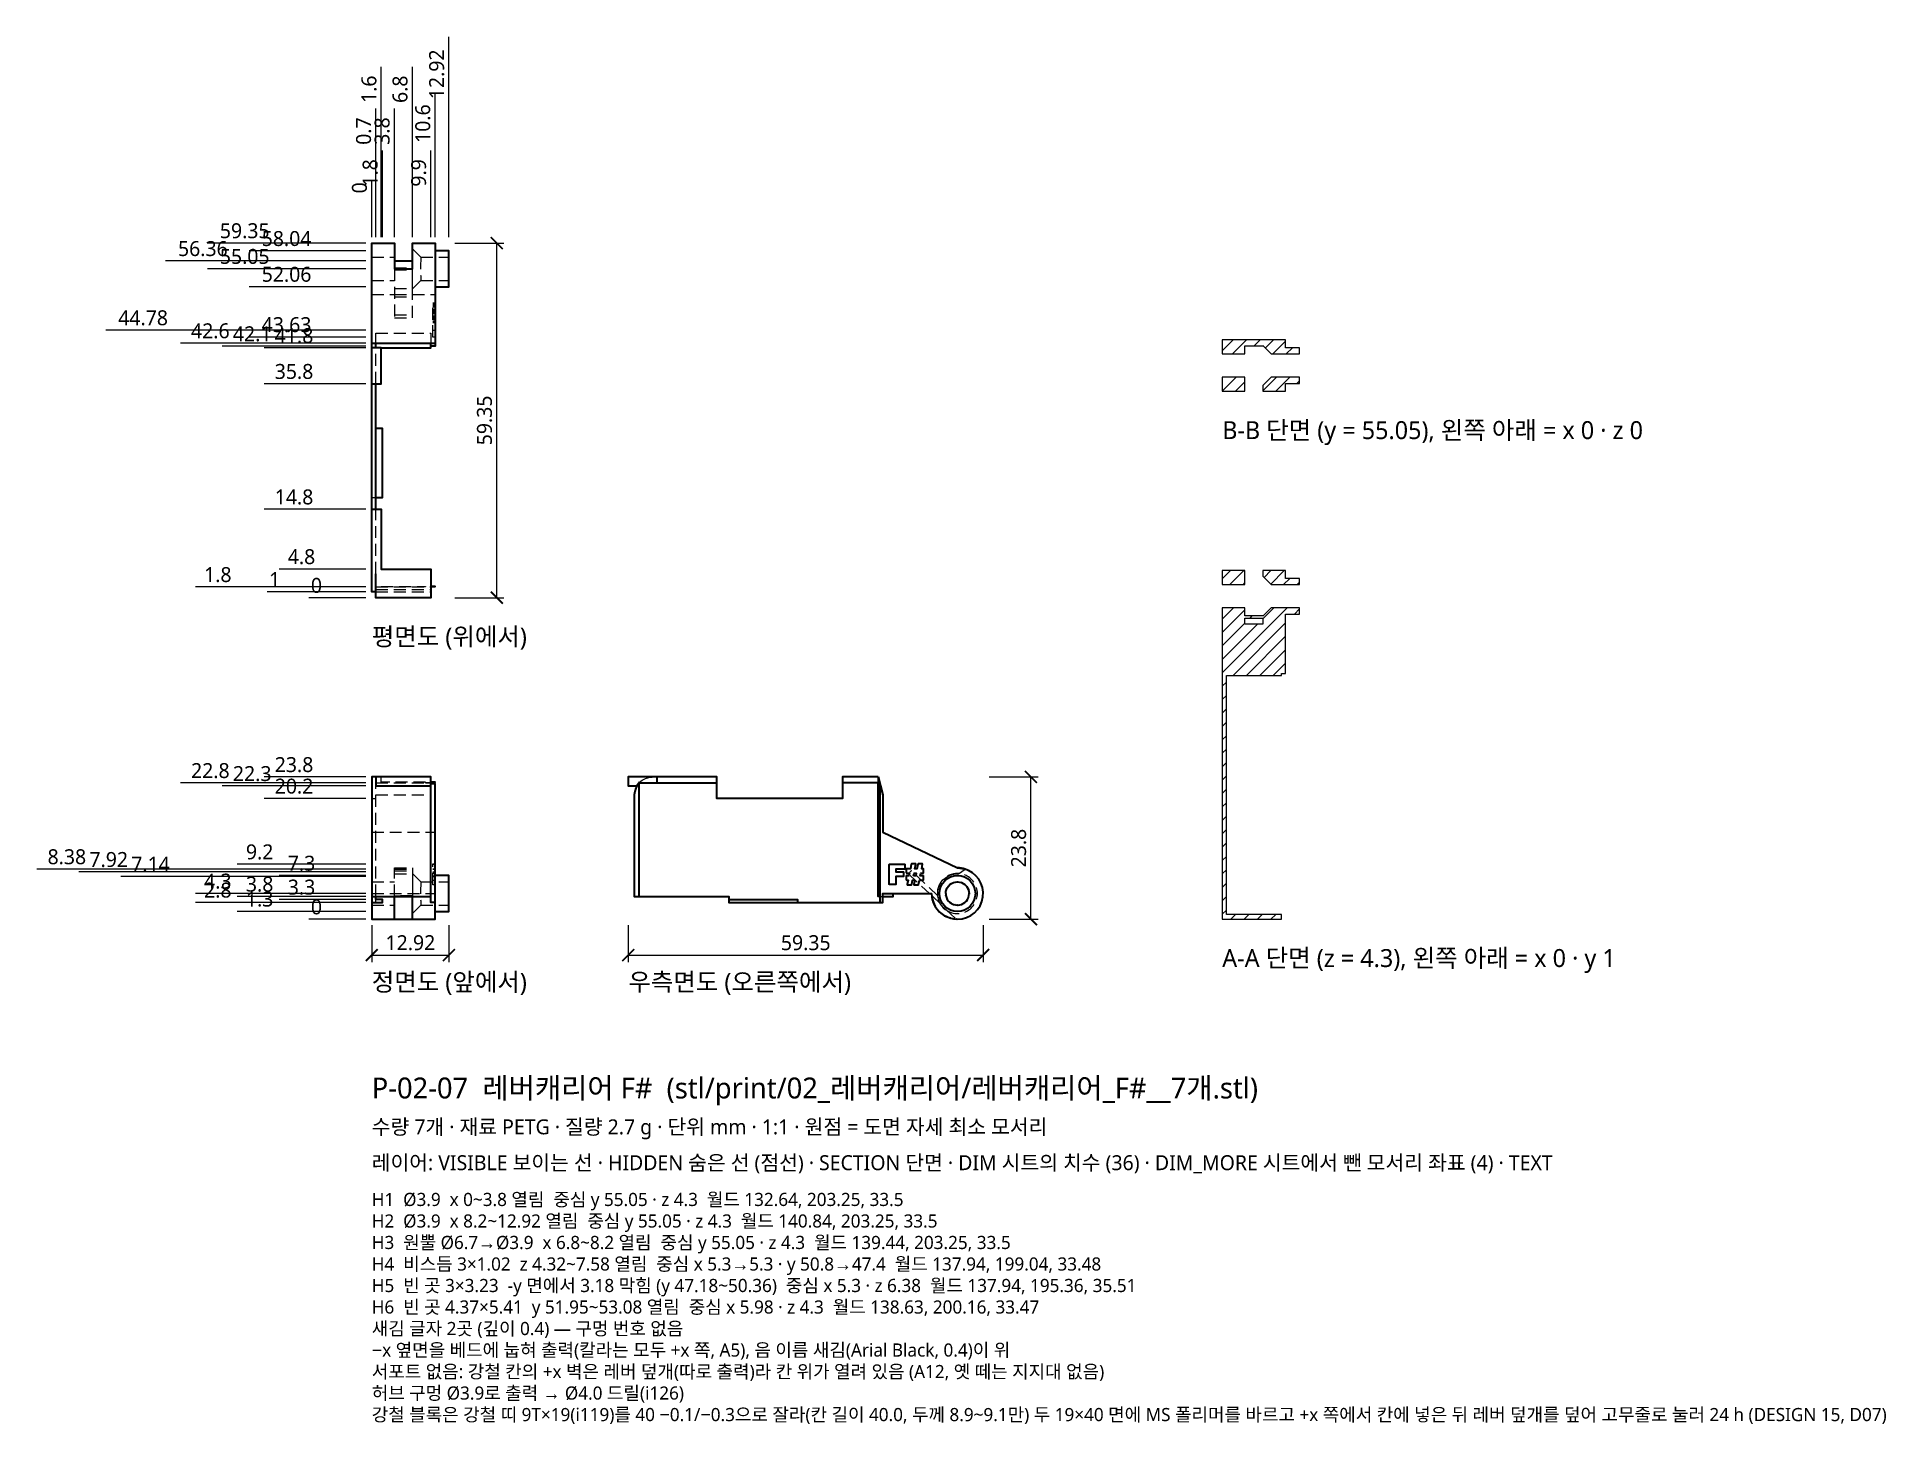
# Model space of a CAD drawing. Header units: millimetres. Extents: x -56 to 253, y -84 to 148.
import ezdxf

# ---------------------------------------------------------------- set-up
doc = ezdxf.new("R2010")
doc.units = ezdxf.units.MM
doc.linetypes.add('HIDDEN', pattern=[3, 2, -1])
for name, color, linetype, lineweight in [('DIM', 4, 'CONTINUOUS', 13), ('DIM_MORE', 3, 'CONTINUOUS', 13), ('HIDDEN', 8, 'HIDDEN', 18), ('SECTION', 5, 'CONTINUOUS', 25), ('TEXT', 7, 'CONTINUOUS', 18), ('VISIBLE', 7, 'CONTINUOUS', 35)]:
    doc.layers.add(name, color=color, linetype=linetype, lineweight=lineweight)
doc.styles.add('KR', font='malgun.ttf')
doc.dimstyles.new('TOCCATA', dxfattribs={"dimtxt": 2.5, "dimasz": 2, "dimexe": 1.2, "dimexo": 1, "dimgap": 0.8, "dimtad": 1, "dimdsep": 46, "dimtxsty": 'KR', "dimblk": 'ARCHTICK', "dimcen": 2.5, "dimazin": 3, "dimtfac": 0.5, "dimtmove": 2, "dimatfit": 3})

# ---------------------------------------------------------------- blocks, each defined once
blk = doc.blocks.new('_ARCHTICK')
at = {"color": 0, "linetype": 'BYBLOCK', "const_width": 0.15}
blk.add_lwpolyline([(-0.5, -0.5), (0.5, 0.5)], dxfattribs=at)
blk = doc.blocks.new('*D7')
for p, q in [((1.6, 131.15), (1.6, 142.65)), ((1.6, 127.15), (1.6, 131.15)), ((1.6, 114.15), (1.6, 127.15))]:
    blk.add_line(p, q)
at = {"layer": 'Defpoints'}
for p in [(1.6, 135.15), (1.6, 113.15), (0, 53.8)]:
    blk.add_point(p, dxfattribs=at)
at = {"layer": 'DIM', "insert": (-0.45, 138.9), "char_height": 2.5, "attachment_point": 5, "rotation": 90, "style": 'KR'}
blk.add_mtext('1.6', dxfattribs=at)
blk = doc.blocks.new('*D9')
for p, q in [((3.8, 124.15), (3.8, 135.65)), ((3.8, 120.15), (3.8, 124.15)), ((3.8, 114.15), (3.8, 120.15))]:
    blk.add_line(p, q)
at = {"layer": 'Defpoints'}
for p in [(3.8, 128.15), (3.8, 113.15), (0, 53.8)]:
    blk.add_point(p, dxfattribs=at)
at = {"layer": 'DIM', "insert": (1.75, 131.9), "char_height": 2.5, "attachment_point": 5, "rotation": 90, "style": 'KR'}
blk.add_mtext('3.8', dxfattribs=at)

msp = doc.modelspace()

# ---------------------------------------------------------------- hatches: boundary and pattern name
at = {"layer": 'SECTION'}
h = msp.add_hatch(dxfattribs=at)
h.set_pattern_fill('ANSI31', scale=0.5)
h.paths.add_polyline_path([(146.07, 95.946), (149.06, 95.946), (149.06, 96.01), (150.47, 94.6), (155.19, 94.6), (155.19, 95.65), (152.87, 95.65), (152.87, 96.95), (142.27, 96.95), (142.27, 94.6), (146.07, 94.6)])
h.paths.add_polyline_path([(146.07, 90.7), (142.27, 90.7), (142.27, 88.35), (146.07, 88.35)])
h.paths.add_polyline_path([(152.87, 89.65), (155.19, 89.65), (155.19, 90.7), (150.47, 90.7), (149.07, 89.3), (149.07, 88.35), (152.87, 88.35)])
h = msp.add_hatch(dxfattribs=at)
h.set_pattern_fill('ANSI31', scale=0.5)
h.paths.add_polyline_path([(146.07, 58.35), (142.27, 58.35), (142.27, 56), (146.07, 56)])
h.paths.add_polyline_path([(155.19, 57.045), (152.87, 57.045), (152.87, 58.35), (149.07, 58.35), (149.07, 57.4), (150.47, 56), (155.19, 56)])
h.paths.add_polyline_path([(146.07, 50.376), (149.07, 50.376), (149.07, 49.36), (146.07, 49.36)])
h.paths.add_polyline_path([(152.17, 0.8), (142.97, 0.8), (142.97, 40.8), (152.17, 40.8), (152.17, 41.1), (152.87, 41.1), (152.87, 51.055), (155.19, 51.055), (155.19, 52.1), (150.47, 52.1), (149.06, 50.69), (149.06, 50.751), (146.07, 50.751), (146.07, 52.1), (142.27, 52.1), (142.27, 0), (152.17, 0)])

# ---------------------------------------------------------------- linework, layer by layer
at = {"layer": 'HIDDEN'}
for points in [[(8.2, 110.8), (6.8, 112.2)], [(0, 110.8), (3.8, 110.8)], [(3.8, 109.02), (6.79, 109.02)], [(3.8, 108.85), (3.8, 100.67), (6.8, 100.67), (6.8, 108.85)], [(3.8, 108.68), (6.8, 108.68)], [(8.2, 106.9), (6.79, 105.49), (6.79, 109.084), (6.8, 109.071)], [(8.2, 110.8), (12.92, 110.8)], [(0, 106.9), (3.8, 106.9)], [(3.8, 105.57), (6.79, 105.57)], [(3.8, 105.55), (6.79, 105.55)], [(6.8, 107.207), (6.79, 107.232)], [(6.79, 105.931), (6.8, 105.954)], [(6.79, 105.511), (6.8, 105.521)], [(8.2, 106.9), (12.92, 106.9)], [(0, 104.55), (3.8, 104.55)], [(3.8, 104.57), (6.8, 104.57)], [(3.8, 104.16), (6.8, 104.16)], [(6.8, 104.55), (10.6, 104.55)], [(10.6, 100.296), (10.2, 100.296), (10.2, 103.166), (10.6, 103.166)], [(10.2, 103.016), (10.6, 103.016)], [(10.2, 102.872), (10.6, 102.872)], [(10.2, 102.722), (10.6, 102.722)], [(10.2, 102.632), (10.6, 102.632)], [(10.2, 102.484), (10.6, 102.484)], [(10.2, 102.107), (10.6, 102.107)], [(3.8, 101.14), (6.8, 101.14)], [(10.2, 101.961), (10.6, 101.961)], [(10.2, 101.889), (10.6, 101.889)], [(10.2, 101.87), (10.6, 101.87)], [(10.2, 101.738), (10.6, 101.738)], [(10.2, 101.72), (10.6, 101.72)], [(10.2, 101.594), (10.6, 101.594)], [(10.2, 101.575), (10.6, 101.575)], [(10.2, 101.5), (10.6, 101.5)], [(10.2, 101.352), (10.6, 101.352)], [(10.2, 100.979), (10.6, 100.979)], [(10.2, 100.832), (10.6, 100.832)], [(10.2, 100.74), (10.6, 100.74)], [(10.2, 100.596), (10.6, 100.596)], [(10.2, 100.445), (10.6, 100.445)], [(10.6, 97.434), (10.2, 97.434), (10.2, 100.069), (10.6, 100.069)], [(10.2, 99.851), (10.6, 99.851)], [(0.7, 96.4), (0.7, 98.1), (9.9, 98.1), (9.9, 96.4)], [(10.2, 98.575), (10.6, 98.575)], [(0.7, 89.6), (0.7, 95.6)], [(0, 70.6), (0.7, 70.6)], [(0.7, 57.8), (0.7, 68.6)], [(1.6, 55.6), (1.6, 55.676), (9, 55.676), (9, 55.6)], [(0.7, 55.6), (9.9, 55.6)], [(0.7, 55.2), (9.9, 55.2)], [(0.7, 54.8), (9.9, 54.8)], [(0.7, 22.836), (1.6, 22.836)], [(0.7, 22.823), (1.6, 22.823)], [(0.7, 22.805), (9.9, 22.805)], [(0.7, 22.8), (9.9, 22.8)], [(0.7, 3.8), (0.7, 22.3)], [(1.6, 22.805), (1.6, 23.8)], [(9.9, 22.823), (9, 22.823), (9, 22.915), (1.6, 22.915)], [(9, 22.836), (9.9, 22.836)], [(44.72, 22.836), (44.796, 22.915)], [(44.8, 22.92), (45.25, 23.29)], [(45.25, 23.29), (45.24, 23.282)], [(45.25, 23.29), (45.77, 23.57)], [(45.25, 23.29), (45.26, 23.295)], [(45.77, 23.57), (46.33, 23.74), (46.882, 23.796)], [(85.501, 20.847), (85.02, 22.05)], [(0, 20.2), (0.7, 20.2)], [(0.7, 20.8), (9.9, 20.8)], [(0, 14.561), (10.6, 14.561)], [(0, 6.25), (3.8, 6.25)], [(3.8, 3.799), (3.8, 8.6), (6.8, 8.6), (6.8, 3.799)], [(3.8, 8.39), (6.8, 8.39)], [(3.8, 8.09), (6.8, 8.09)], [(8.2, 6.25), (6.79, 7.66), (6.79, 3.93), (3.8, 3.93)], [(3.8, 7.6), (6.79, 7.6)], [(3.8, 7.58), (6.8, 7.58)], [(6.8, 7.635), (6.79, 7.645)], [(8.2, 6.25), (12.92, 6.25)], [(10.6, 5.739), (10.2, 5.739), (10.2, 9.261), (10.6, 9.261)], [(10.2, 9.205), (10.6, 9.205)], [(10.2, 8.458), (10.6, 8.458)], [(10.2, 8.378), (10.6, 8.378)], [(10.2, 7.923), (10.6, 7.923)], [(10.2, 7.717), (10.6, 7.717)], [(10.2, 7.27), (10.6, 7.27)], [(10.2, 7.138), (10.6, 7.138)], [(10.2, 6.529), (10.6, 6.529)], [(90.26, 8.09), (89.79, 7.58), (93.28, 4.3)], [(94.69, 3.93), (90.26, 8.09)], [(94.67, 4.32), (94.69, 4.7), (94.76, 5.07), (94.87, 5.44), (95.02, 5.79), (95.21, 6.12), (95.44, 6.42), (95.7, 6.7), (96, 6.94), (96.31, 7.15), (96.65, 7.33), (97.01, 7.46), (97.38, 7.55), (97.76, 7.59), (98.14, 7.6), (99.263, 8.378)], [(97.392, 6.159), (97.465, 6.184), (97.541, 6.199)], [(97.685, 6.227), (97.715, 6.233), (97.868, 6.243)], [(98.072, 6.243), (98.224, 6.233), (98.254, 6.227)], [(98.399, 6.199), (98.475, 6.184), (98.548, 6.159)], [(0, 4.3), (10.6, 4.3)], [(0.7, 2.8), (0.7, 3.3)], [(3.8, 3.92), (6.8, 3.92)], [(6.8, 3.976), (6.79, 3.986)], [(10.2, 5.793), (10.6, 5.793)], [(85.018, 3.8), (85.52, 3.8)], [(93.722, 3.89), (95.22, 2.48), (95.3, 2.36), (95.39, 2.24), (95.49, 2.12), (95.59, 2.01)], [(94.641, 3.976), (94.649, 3.863), (94.734, 3.433), (94.875, 3.018), (95.074, 2.618)], [(94.69, 3.93), (94.67, 4.32)], [(96.027, 4.402), (96.037, 4.555), (96.043, 4.585)], [(96.027, 4.198), (96.037, 4.045), (96.043, 4.015)], [(96.071, 4.728), (96.086, 4.804), (96.111, 4.878)], [(96.071, 3.872), (96.087, 3.795), (96.111, 3.722)], [(96.158, 5.017), (96.168, 5.046)], [(96.168, 3.554), (96.158, 3.583)], [(96.168, 5.046), (96.236, 5.183)], [(96.236, 3.417), (96.168, 3.554)], [(96.338, 5.36), (96.423, 5.487), (96.443, 5.51)], [(96.338, 3.24), (96.423, 3.113), (96.443, 3.09)], [(96.54, 5.62), (96.591, 5.679), (96.649, 5.73)], [(96.76, 5.827), (96.783, 5.847), (96.91, 5.932)], [(97.087, 6.034), (97.224, 6.102), (97.253, 6.111)], [(98.687, 6.111), (98.716, 6.102), (98.853, 6.034)], [(99.03, 5.932), (99.157, 5.847), (99.18, 5.827)], [(99.291, 5.73), (99.349, 5.679), (99.4, 5.621)], [(99.496, 3.089), (99.517, 3.112), (99.602, 3.24)], [(99.497, 5.51), (99.517, 5.487), (99.602, 5.36)], [(99.772, 5.046), (99.704, 5.183)], [(99.704, 3.417), (99.772, 3.554)], [(99.782, 5.017), (99.772, 5.046)], [(99.772, 3.554), (99.782, 3.583)], [(99.829, 4.878), (99.853, 4.805), (99.869, 4.729)], [(99.829, 3.722), (99.853, 3.795), (99.869, 3.871)], [(99.903, 4.554), (99.897, 4.584)], [(99.897, 4.016), (99.903, 4.046), (99.913, 4.198)], [(99.913, 4.402), (99.903, 4.555)], [(0, 2.35), (3.8, 2.35)], [(6.8, 1.383), (6.79, 1.359), (6.79, 2.639), (6.8, 2.618)], [(8.2, 2.35), (6.8, 0.95)], [(8.2, 2.35), (12.92, 2.35)], [(95.074, 2.617), (95.05, 2.64)], [(95.051, 2.639), (95.304, 2.255), (95.594, 1.924), (95.925, 1.634), (96.29, 1.39), (96.352, 1.359)], [(95.59, 2.01), (95.92, 1.71), (96.04, 1.62), (96.16, 1.54), (97.777, 0.021)], [(96.54, 2.979), (96.591, 2.921), (96.649, 2.87)], [(96.76, 2.773), (96.783, 2.753), (96.91, 2.668)], [(97.087, 2.566), (97.224, 2.498), (97.253, 2.489)], [(97.392, 2.441), (97.465, 2.416), (97.541, 2.401)], [(97.685, 2.373), (97.715, 2.367), (97.868, 2.357)], [(98.072, 2.357), (98.225, 2.367), (98.255, 2.373)], [(98.399, 2.401), (98.475, 2.416), (98.548, 2.441)], [(98.687, 2.489), (98.716, 2.498), (98.853, 2.566)], [(99.03, 2.668), (99.157, 2.753), (99.18, 2.773)], [(99.291, 2.87), (99.349, 2.921), (99.4, 2.98)]]:
    msp.add_lwpolyline(points, dxfattribs=at)
for centre, radius, start, end in [((34.487, 108.852), 26.327, 175.76217, -175.75275), ((34.487, 4.298), 26.327, 175.75275, -175.76217), ((97.962, 4.308), 3.349, 85.8382, -174.47531), ((97.971, 4.299), 3.349, -119.40831, 86.22745)]:
    msp.add_arc(centre, radius, start, end, dxfattribs=at)
at = {"layer": 'SECTION'}
for points in [[(146.07, 95.946), (149.06, 95.946), (149.06, 96.01), (150.47, 94.6), (155.19, 94.6), (155.19, 95.65), (152.87, 95.65), (152.87, 96.95), (142.27, 96.95), (142.27, 94.6), (146.07, 94.6)], [(146.07, 90.7), (142.27, 90.7), (142.27, 88.35), (146.07, 88.35)], [(152.87, 89.65), (155.19, 89.65), (155.19, 90.7), (150.47, 90.7), (149.07, 89.3), (149.07, 88.35), (152.87, 88.35)], [(146.07, 58.35), (142.27, 58.35), (142.27, 56), (146.07, 56)], [(155.19, 57.045), (152.87, 57.045), (152.87, 58.35), (149.07, 58.35), (149.07, 57.4), (150.47, 56), (155.19, 56)], [(152.17, 0.8), (142.97, 0.8), (142.97, 40.8), (152.17, 40.8), (152.17, 41.1), (152.87, 41.1), (152.87, 51.055), (155.19, 51.055), (155.19, 52.1), (150.47, 52.1), (149.06, 50.69), (149.06, 50.751), (146.07, 50.751), (146.07, 52.1), (142.27, 52.1), (142.27, 0), (152.17, 0)], [(146.07, 50.376), (149.07, 50.376), (149.07, 49.36), (146.07, 49.36)]]:
    msp.add_lwpolyline(points, close=True, dxfattribs=at)
at = {"layer": 'VISIBLE'}
for points in [[(0.7, 54.8), (0, 54.8), (0, 113.15), (3.8, 113.15), (3.8, 108.85), (6.8, 108.85), (6.8, 113.15), (10.6, 113.15), (10.6, 95.9), (9.9, 95.9)], [(10.6, 105.855), (12.92, 105.855), (12.92, 111.845), (10.6, 111.845)], [(3.8, 110.16), (6.8, 110.16)], [(0, 96.4), (10.6, 96.4)], [(0.7, 95.6), (0.7, 96.4)], [(1.607, 95.6), (9.9, 95.6), (9.9, 96.4)], [(0, 89.6), (1.6, 89.6), (1.6, 95.6), (0, 95.6)], [(0.7, 68.6), (0.7, 89.6)], [(0.7, 70.6), (1.8, 70.6), (1.8, 82.1), (0.7, 82.1)], [(0, 68.6), (1.6, 68.6), (1.6, 58.6), (9.9, 58.6), (9.9, 53.8), (0.7, 53.8), (0.7, 57.8)], [(9.9, 55.6), (10.6, 55.68), (9.9, 55.68)], [(10.6, 2.8), (9.9, 2.8), (9.9, 23.8), (0, 23.8), (0, 0), (10.6, 0), (10.6, 22.675), (9.9, 22.675)], [(0.7, 23.8), (0.7, 22.3), (9.9, 22.3)], [(9.9, 22.823), (10.6, 22.92), (9.9, 22.92)], [(84.72, 23.8), (78.72, 23.8), (78.72, 20.2), (57.72, 20.2), (57.72, 23.8), (42.92, 23.8), (42.92, 22.3), (44.32, 22.3), (44.41, 22.45), (44.52, 22.6), (44.64, 22.75)], [(44.8, 22.92), (44.43, 22.47), (44.15, 21.95), (43.98, 21.39), (43.92, 20.8), (43.92, 3.8), (59.72, 3.8), (59.72, 2.8), (85.52, 2.8), (85.52, 4.3), (93.67, 4.3)], [(44.64, 22.75), (44.72, 22.836), (44.72, 22.823)], [(44.72, 3.8), (44.72, 22.805), (57.72, 22.805)], [(46.882, 23.796), (46.92, 23.8)], [(47.72, 22.805), (47.72, 23.8)], [(84.72, 23.8), (84.72, 22.805), (78.72, 22.805)], [(84.72, 23.8), (85.52, 20.8)], [(85.02, 3.8), (84.72, 3.8), (84.72, 22.8), (85.02, 22.05)], [(85.02, 2.8), (85.02, 22.675)], [(85.52, 20.8), (85.501, 20.847)], [(85.52, 20.8), (85.52, 14.561), (97.97, 8.6)], [(10.6, 1.3), (12.92, 1.3), (12.92, 7.3), (10.6, 7.3)], [(86.554, 5.847), (86.554, 9.151), (86.567, 9.183), (86.585, 9.198), (86.607, 9.205), (89.135, 9.205), (89.167, 9.192), (89.182, 9.174), (89.189, 9.151), (89.189, 8.432), (89.179, 8.405), (89.157, 8.385), (89.135, 8.378), (87.695, 8.378), (87.695, 7.923), (88.917, 7.923), (88.934, 7.918), (88.954, 7.905), (88.967, 7.886), (88.971, 7.869), (88.971, 7.192), (88.958, 7.16), (88.939, 7.145), (88.917, 7.138), (87.695, 7.138), (87.695, 5.847), (87.682, 5.815), (87.664, 5.8), (87.641, 5.793), (86.607, 5.793), (86.59, 5.797), (86.571, 5.81), (86.558, 5.83), (86.554, 5.847)], [(91.227, 8.458), (90.858, 8.458), (91.008, 9.195), (91.004, 9.224), (90.987, 9.247), (90.955, 9.261), (90.302, 9.261), (90.27, 9.248), (90.251, 9.219), (90.099, 8.458), (89.469, 8.457), (89.437, 8.444), (89.422, 8.426), (89.416, 8.409), (89.416, 7.772), (89.429, 7.739), (89.447, 7.725), (89.469, 7.718), (89.952, 7.717), (89.86, 7.27), (89.469, 7.269), (89.437, 7.256), (89.422, 7.238), (89.416, 7.221), (89.416, 6.583), (89.42, 6.566), (89.437, 6.543), (89.469, 6.53), (89.716, 6.529), (89.566, 5.805), (89.568, 5.782), (89.579, 5.761), (89.597, 5.746), (89.619, 5.739), (90.267, 5.739), (90.294, 5.749), (90.307, 5.761), (90.318, 5.781), (90.472, 6.529), (90.84, 6.529), (90.696, 5.805), (90.696, 5.787), (90.705, 5.765), (90.722, 5.749), (90.749, 5.739), (91.401, 5.739), (91.418, 5.743), (91.441, 5.761), (91.452, 5.781), (91.604, 6.529), (92.233, 6.53), (92.265, 6.543), (92.284, 6.572), (92.286, 7.216), (92.273, 7.248), (92.255, 7.263), (92.233, 7.269), (91.752, 7.27), (91.842, 7.717), (92.233, 7.718), (92.265, 7.731), (92.282, 7.754), (92.286, 7.772), (92.286, 8.404), (92.282, 8.421), (92.269, 8.44), (92.238, 8.457), (91.992, 8.458), (92.135, 9.196), (92.133, 9.219), (92.118, 9.244), (92.104, 9.254), (92.081, 9.261), (91.432, 9.261), (91.4, 9.248), (91.381, 9.219)], [(90.62, 7.27), (90.714, 7.717), (91.081, 7.717), (90.99, 7.27), (90.62, 7.27)], [(91.227, 8.458), (91.381, 9.219)], [(91.227, 8.458), (91.381, 9.219)], [(96.995, 5.989), (97.303, 6.132), (97.631, 6.22)], [(97.541, 6.199), (97.577, 6.206)], [(97.631, 6.22), (97.97, 6.25)], [(97.631, 6.22), (97.685, 6.227)], [(97.868, 6.243), (97.97, 6.25), (98.072, 6.243)], [(97.97, 8.6), (99.08, 8.45)], [(97.97, 6.25), (98.308, 6.22), (98.637, 6.132), (98.945, 5.989)], [(98.275, 6.223), (98.254, 6.227)], [(98.399, 6.199), (98.363, 6.206)], [(0, 3.8), (9.9, 3.8)], [(0, 2.8), (1.8, 2.8), (1.8, 3.3), (0.7, 3.3), (0.7, 3.8)], [(3.8, 0), (3.8, 3.799)], [(6.8, 0), (6.8, 3.799)], [(59.72, 3.3), (71.22, 3.3), (71.22, 2.8)], [(85.52, 3.8), (87.22, 3.8), (87.22, 4.3)], [(93.82, 3.19), (93.67, 4.3)], [(93.723, 3.889), (93.69, 3.92), (93.76, 3.44)], [(93.76, 3.44), (93.834, 3.156)], [(93.76, 3.44), (93.88, 2.98), (94.05, 2.54)], [(93.82, 3.19), (94.25, 2.15), (94.93, 1.26)], [(96.02, 4.3), (96.05, 4.64), (96.138, 4.967), (96.281, 5.275)], [(96.02, 4.3), (96.027, 4.402)], [(96.02, 4.3), (96.05, 3.961), (96.137, 3.633), (96.281, 3.325)], [(96.02, 4.3), (96.027, 4.198)], [(96.043, 4.585), (96.047, 4.605)], [(96.047, 3.995), (96.043, 4.015)], [(96.064, 4.693), (96.071, 4.728)], [(96.071, 3.872), (96.064, 3.907)], [(96.111, 4.878), (96.123, 4.913)], [(96.123, 3.687), (96.111, 3.722)], [(96.152, 4.997), (96.158, 5.017)], [(96.158, 3.583), (96.152, 3.603)], [(96.281, 5.275), (96.236, 5.183)], [(96.281, 3.325), (96.236, 3.417)], [(96.281, 5.275), (96.476, 5.554), (96.717, 5.794)], [(96.281, 5.275), (96.338, 5.36)], [(96.281, 3.325), (96.476, 3.047), (96.717, 2.806)], [(96.281, 3.325), (96.338, 3.24)], [(96.443, 5.51), (96.457, 5.526)], [(96.516, 5.593), (96.54, 5.62)], [(96.649, 5.73), (96.676, 5.754)], [(96.716, 5.793), (96.995, 5.989)], [(96.744, 5.813), (96.76, 5.827)], [(96.995, 5.989), (96.91, 5.932)], [(96.995, 5.989), (97.087, 6.034)], [(97.253, 6.111), (97.272, 6.118)], [(97.358, 6.147), (97.392, 6.159)], [(98.582, 6.147), (98.548, 6.159)], [(98.687, 6.111), (98.668, 6.118)], [(98.945, 5.989), (98.853, 6.034)], [(98.945, 5.989), (99.224, 5.794)], [(98.945, 5.989), (99.03, 5.932)], [(99.196, 5.813), (99.18, 5.827)], [(99.464, 5.553), (99.223, 5.794)], [(99.291, 5.73), (99.263, 5.754)], [(99.464, 5.553), (99.4, 5.621)], [(99.464, 5.553), (99.659, 5.275)], [(99.464, 5.553), (99.497, 5.51)], [(99.464, 3.047), (99.659, 3.325)], [(99.659, 5.275), (99.602, 5.36)], [(99.659, 3.325), (99.602, 3.24)], [(99.659, 5.275), (99.802, 4.967), (99.89, 4.639), (99.92, 4.3)], [(99.659, 5.275), (99.704, 5.183)], [(99.659, 3.325), (99.802, 3.633)], [(99.659, 3.325), (99.704, 3.417)], [(99.788, 4.997), (99.782, 5.017)], [(99.802, 3.633), (99.782, 3.583)], [(99.802, 3.633), (99.891, 3.962), (99.92, 4.3)], [(99.829, 4.878), (99.817, 4.912)], [(99.817, 3.688), (99.829, 3.722)], [(99.876, 4.694), (99.869, 4.729)], [(99.869, 3.871), (99.876, 3.906)], [(99.897, 4.584), (99.893, 4.604)], [(99.893, 3.996), (99.897, 4.016)], [(99.92, 4.3), (99.913, 4.402)], [(99.92, 4.3), (99.913, 4.198)], [(94.05, 2.54), (94.27, 2.11)], [(94.05, 2.54), (94.27, 2.11)], [(94.27, 2.11), (94.53, 1.72), (94.84, 1.35), (95.18, 1.03), (95.56, 0.74), (95.97, 0.49)], [(94.93, 1.26), (94.916, 1.279)], [(94.93, 1.26), (95.82, 0.58)], [(95.82, 0.58), (95.811, 0.587), (95.82, 0.58)], [(95.82, 0.58), (96.86, 0.15)], [(96.86, 0.15), (96.41, 0.29), (95.97, 0.49)], [(96.457, 3.074), (96.443, 3.09)], [(96.54, 2.979), (96.516, 3.006)], [(96.676, 2.846), (96.649, 2.87)], [(96.995, 2.611), (96.715, 2.807)], [(96.76, 2.773), (96.745, 2.787)], [(96.86, 0.15), (97.97, 0)], [(96.86, 0.15), (97.33, 0.05), (97.8, 0), (97.776, 0.023)], [(96.995, 2.611), (96.91, 2.668)], [(96.995, 2.611), (97.303, 2.468)], [(96.995, 2.611), (97.087, 2.566)], [(97.272, 2.482), (97.253, 2.489)], [(97.303, 2.468), (97.631, 2.38)], [(97.303, 2.468), (97.392, 2.441)], [(97.577, 2.394), (97.541, 2.401)], [(97.631, 2.38), (97.97, 2.35)], [(97.631, 2.38), (97.685, 2.373)], [(97.97, 2.35), (97.868, 2.357)], [(97.97, 2.35), (98.309, 2.38)], [(97.97, 2.35), (98.072, 2.357)], [(98.255, 2.373), (98.275, 2.377)], [(98.309, 2.38), (98.637, 2.468)], [(98.309, 2.38), (98.399, 2.401)], [(98.548, 2.441), (98.582, 2.453)], [(98.637, 2.468), (98.945, 2.611)], [(98.637, 2.468), (98.668, 2.482)], [(98.668, 2.482), (98.687, 2.489)], [(98.945, 2.611), (98.853, 2.566)], [(98.945, 2.611), (99.224, 2.806)], [(98.945, 2.611), (99.03, 2.668)], [(99.18, 2.773), (99.196, 2.787)], [(99.223, 2.806), (99.464, 3.047)], [(99.263, 2.846), (99.291, 2.87)], [(99.464, 3.047), (99.4, 2.98)], [(99.464, 3.047), (99.483, 3.074)], [(99.483, 3.074), (99.496, 3.089)]]:
    msp.add_lwpolyline(points, dxfattribs=at)
msp.add_circle((97.97, 4.3), 3, dxfattribs=at)
for centre, radius, start, end in [((98.103, 5.286), 3.312, 69.44427, 92.29203), ((97.97, 4.3), 4.297, -89.99799, 75.02577)]:
    msp.add_arc(centre, radius, start, end, dxfattribs=at)

# ---------------------------------------------------------------- texts
at = {"layer": 'TEXT', "style": 'KR'}
for s, height, p in [('B-B 단면 (y = 55.05), 왼쪽 아래 = x 0 · z 0', 3, (142.27, 80.35)), ('평면도 (위에서)', 3, (0, 45.8)), ('A-A 단면 (z = 4.3), 왼쪽 아래 = x 0 · y 1', 3, (142.27, -8)), ('정면도 (앞에서)', 3, (0, -12)), ('우측면도 (오른쪽에서)', 3, (42.92, -12)), ('P-02-07  레버캐리어 F#  (stl/print/02_레버캐리어/레버캐리어_F#__7개.stl)', 3.5, (0, -30)), ('수량 7개 · 재료 PETG · 질량 2.7 g · 단위 mm · 1:1 · 원점 = 도면 자세 최소 모서리', 2.5, (0, -36)), ('레이어: VISIBLE 보이는 선 · HIDDEN 숨은 선 (점선) · SECTION 단면 · DIM 시트의 치수 (36) · DIM_MORE 시트에서 뺀 모서리 좌표 (4) · TEXT', 2.5, (0, -42)), ('H1  Ø3.9  x 0~3.8 열림  중심 y 55.05 · z 4.3  월드 132.64, 203.25, 33.5', 2.2, (0, -48)), ('H2  Ø3.9  x 8.2~12.92 열림  중심 y 55.05 · z 4.3  월드 140.84, 203.25, 33.5', 2.2, (0, -51.6)), ('H3  원뿔 Ø6.7→Ø3.9  x 6.8~8.2 열림  중심 y 55.05 · z 4.3  월드 139.44, 203.25, 33.5', 2.2, (0, -55.2)), ('H4  비스듬 3×1.02  z 4.32~7.58 열림  중심 x 5.3→5.3 · y 50.8→47.4  월드 137.94, 199.04, 33.48', 2.2, (0, -58.8)), ('H5  빈 곳 3×3.23  -y 면에서 3.18 막힘 (y 47.18~50.36)  중심 x 5.3 · z 6.38  월드 137.94, 195.36, 35.51', 2.2, (0, -62.4)), ('H6  빈 곳 4.37×5.41  y 51.95~53.08 열림  중심 x 5.98 · z 4.3  월드 138.63, 200.16, 33.47', 2.2, (0, -66)), ('새김 글자 2곳 (깊이 0.4) — 구멍 번호 없음', 2.2, (0, -69.6)), ('−x 옆면을 베드에 눕혀 출력(칼라는 모두 +x 쪽, A5), 음 이름 새김(Arial Black, 0.4)이 위', 2.2, (0, -73.2)), ('서포트 없음: 강철 칸의 +x 벽은 레버 덮개(따로 출력)라 칸 위가 열려 있음 (A12, 옛 떼는 지지대 없음)', 2.2, (0, -76.8)), ('허브 구멍 Ø3.9로 출력 → Ø4.0 드릴(i126)', 2.2, (0, -80.4)), ('강철 블록은 강철 띠 9T×19(i119)를 40 −0.1/−0.3으로 잘라(칸 길이 40.0, 두께 8.9~9.1만) 두 19×40 면에 MS 폴리머를 바르고 +x 쪽에서 칸에 넣은 뒤 레버 덮개를 덮어 고무줄로 눌러 24 h (DESIGN 15, D07)', 2.2, (0, -84))]:
    msp.add_text(s, height=height, dxfattribs=at).set_placement(p)

# ---------------------------------------------------------------- dimensions: what is measured, and where the dimension line sits
at = {"layer": 'DIM'}
for feature_location, offset, dtype, origin in [((12.92, 113.15), (0, 22), 1, (0, 53.8)), ((6.8, 113.15), (0, 22), 1, (0, 53.8)), ((10.6, 113.15), (0, 15), 1, (0, 53.8)), ((0.7, 113.15), (0, 15), 1, (0, 53.8)), ((1.8, 113.15), (0, 8), 1, (0, 53.8)), ((9.9, 113.15), (0, 8), 1, (0, 53.8)), ((0, 113.149997711), (0, 8), 1, (0, 53.799999237)), ((0, 113.15), (-15, 0), 0, (0, 53.8)), ((0, 111.84), (-8, 0), 0, (0, 53.8)), ((0, 110.16), (-22, 0), 0, (0, 53.8)), ((0, 108.85), (-15, 0), 0, (0, 53.8)), ((0, 105.86), (-8, 0), 0, (0, 53.8)), ((0, 96.4), (-22, 0), 0, (0, 53.8)), ((0, 95.9), (-15, 0), 0, (0, 53.8)), ((0, 97.43), (-8, 0), 0, (0, 53.8)), ((0, 95.6), (-8, 0), 0, (0, 53.8)), ((0, 89.6), (-8, 0), 0, (0, 53.8)), ((0, 68.6), (-8, 0), 0, (0, 53.8)), ((0, 58.6), (-8, 0), 0, (0, 53.8)), ((0, 55.6), (-22, 0), 0, (0, 53.8)), ((0, 54.8), (-15, 0), 0, (0, 53.8)), ((0, 53.799999237), (-8, 0), 0, (0, 53.799999237)), ((0, 22.8), (-22, 0), 0, (0, 0)), ((0, 22.3), (-15, 0), 0, (0, 0)), ((0, 23.8), (-8, 0), 0, (0, 0)), ((0, 20.2), (-8, 0), 0, (0, 0)), ((0, 9.2), (-15, 0), 0, (0, 0)), ((0, 7.3), (-8, 0), 0, (0, 0)), ((0, 4.3), (-22, 0), 0, (0, 0)), ((0, 2.8), (-22, 0), 0, (0, 0)), ((0, 3.8), (-15, 0), 0, (0, 0)), ((0, 3.3), (-8, 0), 0, (0, 0)), ((0, 1.3), (-15, 0), 0, (0, 0)), ((0, 0), (-8, 0), 0, (0, 0))]:
    msp.add_ordinate_dim(feature_location=feature_location, offset=offset, dtype=dtype, origin=origin, dimstyle='TOCCATA', dxfattribs=at).render()
for feature_location, offset, picture, middle in [((1.6, 113.15), (0, 22), '*D7', (-0.45, 138.9)), ((3.8, 113.15), (0, 15), '*D9', (1.75, 131.9))]:
    dim = msp.add_ordinate_dim(feature_location=feature_location, offset=offset, dtype=1, origin=(0, 53.8), dimstyle='TOCCATA', dxfattribs=at)
    dim.commit()
    dim.dimension.update_dxf_attribs({"geometry": picture, "text_midpoint": middle})
for base, p1, p2 in [((20.92, 53.8), (12.92, 53.8), (12.92, 113.15)), ((110.27, 0), (102.27, 0), (102.27, 23.8))]:
    msp.add_linear_dim(base=base, p1=p1, p2=p2, angle=90, dimstyle='TOCCATA', dxfattribs=at).render()
for base, p1, p2 in [((0, -6), (0, 0), (12.92, 0)), ((42.92, -6), (42.92, 0), (102.27, 0))]:
    msp.add_linear_dim(base=base, p1=p1, p2=p2, dimstyle='TOCCATA', dxfattribs=at).render()
at = {"layer": 'DIM_MORE'}
for feature_location, offset, origin in [((0, 98.58), (-32, 0), (0, 53.8)), ((0, 8.38), (-46, 0), (0, 0)), ((0, 7.92), (-39, 0), (0, 0)), ((0, 7.14), (-32, 0), (0, 0))]:
    msp.add_ordinate_dim(feature_location=feature_location, offset=offset, dtype=0, origin=origin, dimstyle='TOCCATA', dxfattribs=at).render()

doc.saveas('drawing.dxf')
